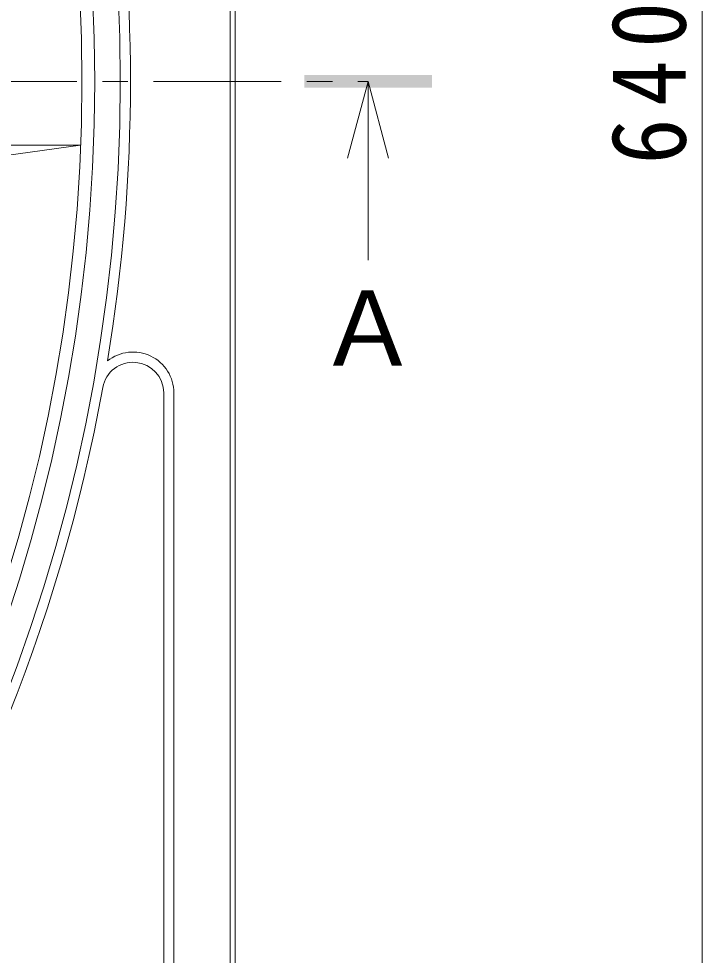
# Model space of a CAD drawing. Units: millimetres, scale not verified. Extents: x -836 to 950, y -677 to 691.
# Drawn here: x -130.2 to 3.5, y 139.4 to 322.6 of the extents above; entities that cross this region are included whole.
import ezdxf
from ezdxf.enums import TextEntityAlignment as Align

# ---------------------------------------------------------------- set-up
doc = ezdxf.new("R2010")
doc.units = ezdxf.units.MM
doc.header["$LTSCALE"] = 5
doc.linetypes.add('CHAIN1', pattern=[8, 5, -1, 1, -1])
for name, color, linetype, lineweight in [('0-1_躯体', 2, 'Continuous', 9), ('0-2_仕上', 3, 'Continuous', 18), ('0-4_その他', 7, 'Continuous', 9), ('0-5_寸法', 4, 'Continuous', 9)]:
    doc.layers.add(name, color=color, linetype=linetype, lineweight=lineweight)
doc.styles.add('ＭＳ ゴシック', font='')
doc.styles.get('ＭＳ ゴシック').set_extended_font_data('MS Gothic')

msp = doc.modelspace()

# ---------------------------------------------------------------- linework, layer by layer
at = {"layer": '0-1_躯体'}
for p, q in [((-88.843, 14.396), (-88.843, 606.396)), ((-87.843, 14.396), (-87.843, 606.396)), ((-101.843, 61.663), (-101.843, 249.443)), ((-99.843, 16.377), (-99.843, 249.443))]:
    msp.add_line(p, q, dxfattribs=at)
for radius in [332.5, 327.5]:
    msp.add_circle((-442.843, 310.396), radius, dxfattribs=at)
for centre, radius, start, end in [((-442.843, 310.396), 334.5, 350.5863, 9.4137), ((-107.843, 249.443), 8, 0, 128.72554), ((-107.843, 249.443), 6, 0, 169.68762), ((-442.843, 310.396), 334.5, 325.32014, 349.68794)]:
    msp.add_arc(centre, radius, start, end, dxfattribs=at)
at = {"layer": '0-2_仕上', "linetype": 'CHAIN1', "lineweight": 9}
msp.add_line((-823.836, 310.396), (-61.85, 310.396), dxfattribs=at)
at = {"layer": '0-2_仕上', "lineweight": 9}
for p, q in [((-134.596, 297.896), (-118.083, 297.896)), ((-118.083, 297.896), (-132.682, 295.896))]:
    msp.add_line(p, q, dxfattribs=at)
at = {"layer": '0-2_仕上'}
msp.add_circle((-442.843, 310.396), 325, dxfattribs=at)
at = {"layer": '0-4_その他'}
msp.add_line((3.539, 630.396), (3.539, -9.604), dxfattribs=at)
at = {"layer": '0-5_寸法'}
for q in [(-65.85, 295.396), (-61.85, 275.396), (-57.85, 295.396)]:
    msp.add_line((-61.85, 310.396), q, dxfattribs=at)
msp.add_solid([(-74.35, 309.146), (-49.35, 309.146), (-74.35, 311.646), (-49.35, 311.646)], dxfattribs=at)

# ---------------------------------------------------------------- texts
at = {"layer": '0-4_その他', "color": 2, "insert": (0.539, 294.146), "char_height": 14.66, "attachment_point": 7, "rotation": 90, "style": 'ＭＳ ゴシック'}
msp.add_mtext('\\T1.27;\\W0.9;640', dxfattribs=at)
at = {"layer": '0-5_寸法', "color": 2, "style": 'ＭＳ ゴシック'}
msp.add_text('Ａ', height=14.66, dxfattribs=at).set_placement((-71.85, 250.396), align=Align.BOTTOM_LEFT)

doc.saveas('drawing.dxf')
